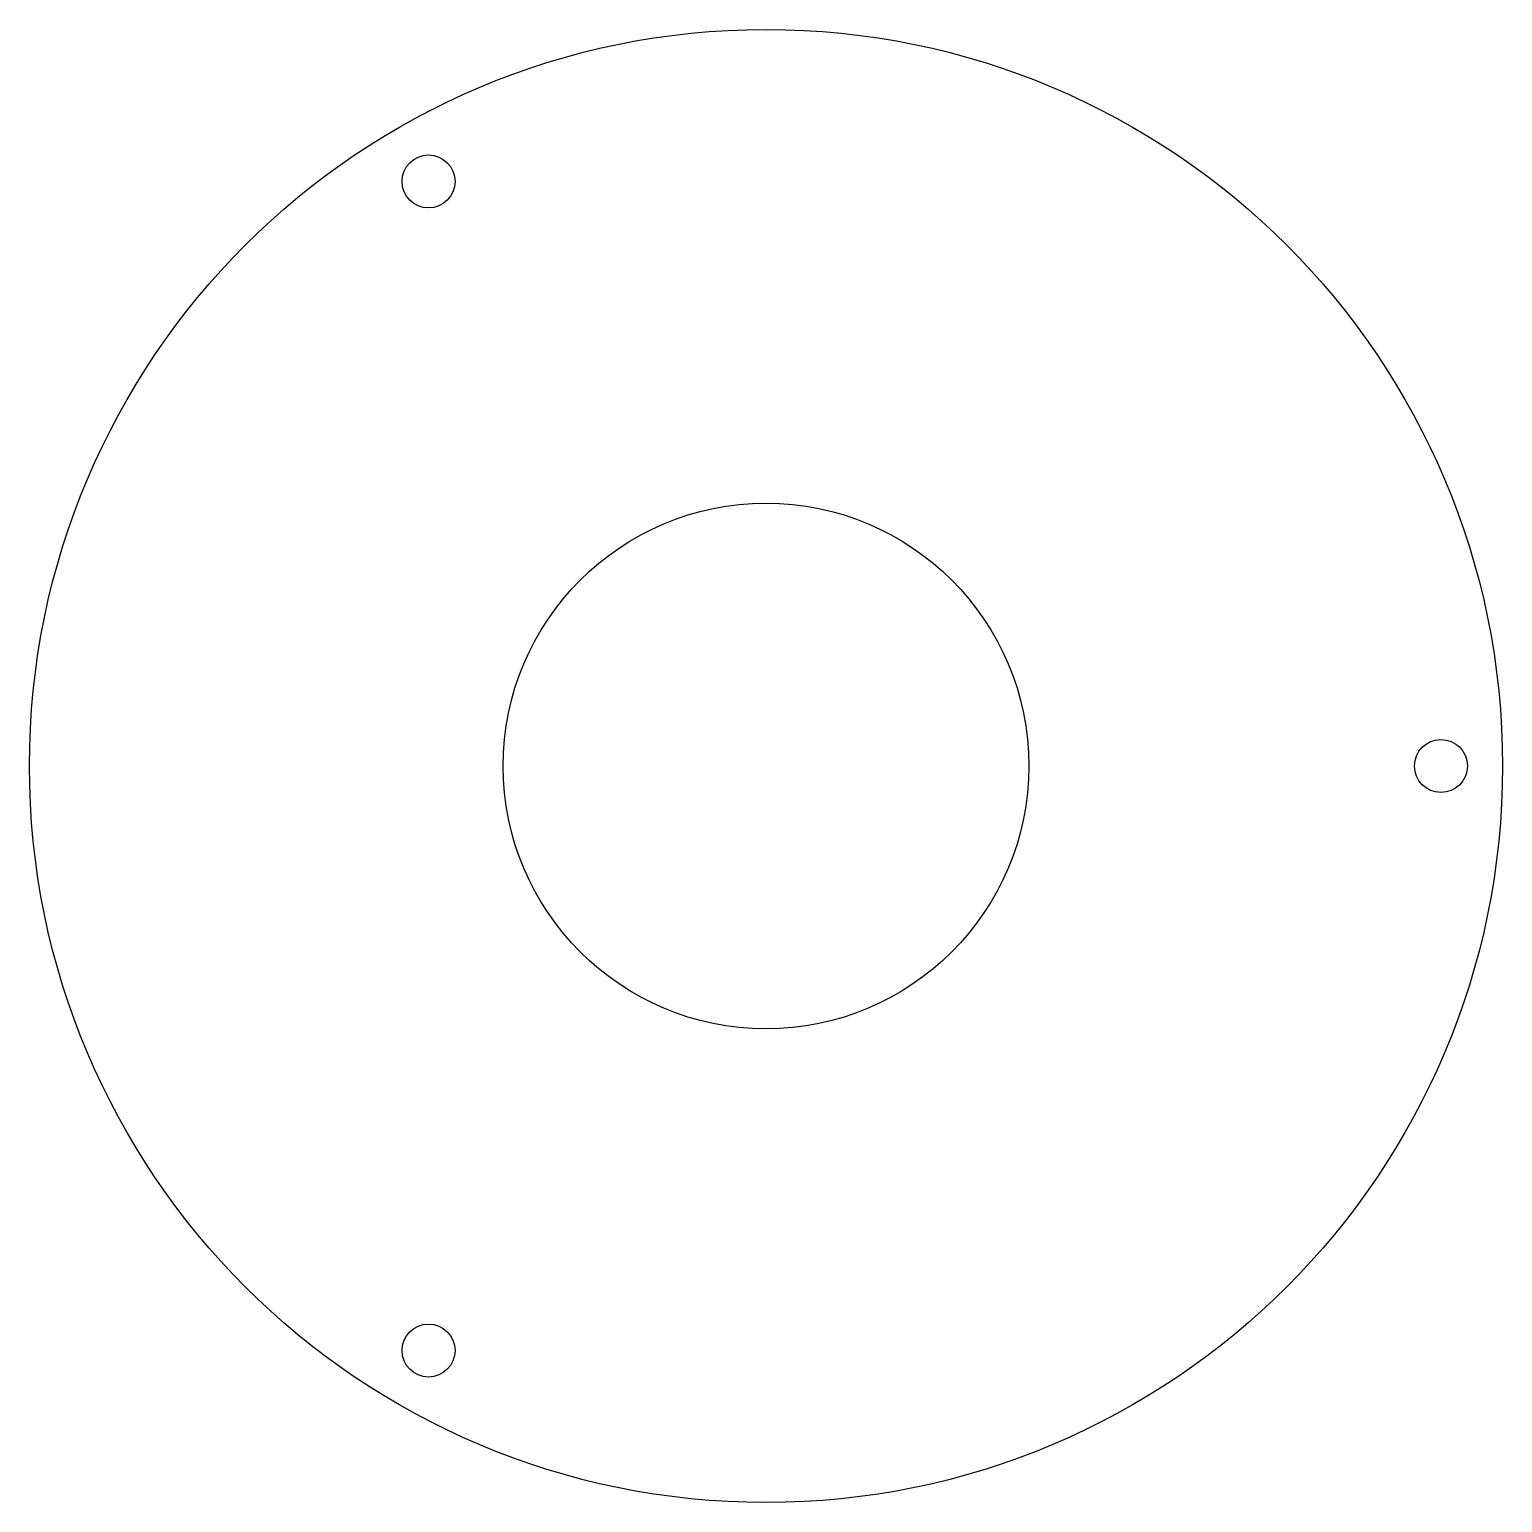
# Model space of a CAD drawing. Header units: millimetres. Extents: x -84 to 84, y -84 to 84.
import ezdxf

# ---------------------------------------------------------------- set-up
doc = ezdxf.new("R2010")
doc.units = ezdxf.units.MM
doc.layers.add('Shape', color=7, linetype='CONTINUOUS')

msp = doc.modelspace()

# ---------------------------------------------------------------- linework, layer by layer
at = {"layer": 'Shape'}
for p, q in [((-35.4875, 66.7056), (-35.4875, 66.7056, 1)), ((-35.4875, 66.7056), (-35.4875, 66.7056, 1)), ((30, 0), (30, 0, 1)), ((30, 0), (30, 0, 1)), ((80.05, 0), (80.05, 0, 1)), ((80.05, 0), (80.05, 0, 1)), ((84.05, 0), (84.05, 0, 1)), ((84.05, 0), (84.05, 0, 1)), ((-35.4875, -66.7056), (-35.4875, -66.7056, 1)), ((-35.4875, -66.7056), (-35.4875, -66.7056, 1))]:
    msp.add_line(p, q, dxfattribs=at)
for centre, radius in [((0, 0), 84.05), ((0, 0), 84.05), ((0, 0), 84.05), ((0, 0), 84.05), ((-38.5125, 66.7056), 3.025), ((-38.5125, 66.7056), 3.025), ((-38.5125, 66.7056), 3.025), ((-38.5125, 66.7056), 3.025), ((0, 0), 30), ((0, 0), 30), ((0, 0), 30), ((0, 0), 30), ((77.025, 0), 3.025), ((77.025, 0), 3.025), ((77.025, 0), 3.025), ((77.025, 0), 3.025), ((-38.5125, -66.7056), 3.025), ((-38.5125, -66.7056), 3.025), ((-38.5125, -66.7056), 3.025), ((-38.5125, -66.7056), 3.025)]:
    msp.add_circle(centre, radius, dxfattribs=at)

doc.saveas('drawing.dxf')
